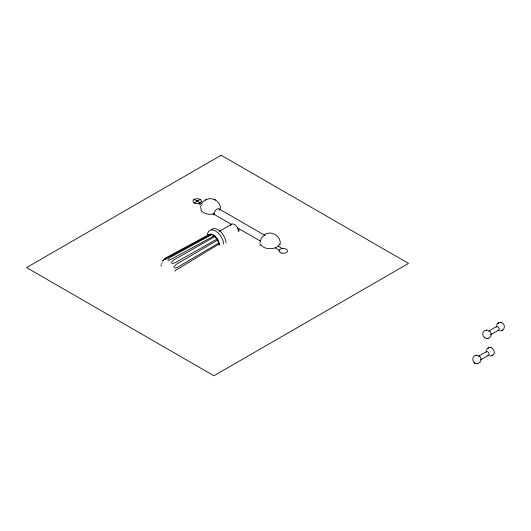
<?xml version="1.0" encoding="UTF-8"?>
<svg xmlns="http://www.w3.org/2000/svg" width="531" height="531" viewBox="0 0 531 531"><rect width="100%" height="100%" fill="white"/><g stroke="black" fill="none" stroke-linecap="round" stroke-linejoin="round"><path stroke-width="0.8" d="M161.019 266.124L161.178 264.604M259.925 242.939L259.971 242.129M173.677 266.794L176.405 264.285L217.869 239.906L217.279 238.89A1.991 1.188 60.5 0 1 215.334 236.414L217.338 238.864L175.449 262.599L171.891 263.721M162.891 260.568L165.539 258.013L209.553 234.244L211.444 234.171A1.991 1.162 61.7 0 1 210.734 235.014M164.663 259.546L166.482 257.449M280.089 244.658C281.742 236.209 270.797 229.624 264.106 235.027M167.829 260.137L168.3 258.989L169.827 257.621L212.227 234.33L214.531 235.704A1.991 1.181 61.3 0 1 212.247 234.383L211.511 234.191M200.36 207.415L200.565 206.34M171.135 262.785L173.451 260.13L215.334 236.368M208.092 235.472L209.433 234.357M481 360.436L479.924 362.374L477.714 363.569M491.102 335.346C488.055 344.055 477.256 332.997 486.19 330.222M161.809 263.608L162.227 262.699M486.144 350.433C490.631 341.44 499.844 355.491 489.761 356.002M496.253 325.344L497.859 323.24M211.411 234.178L168.5 257.269L165.406 259.48M162.459 261.186L163.641 260.11M217.869 239.906L219.223 243.902L175.615 270.359M202.968 201.906C205.782 198.833 210.581 197.751 214.391 199.503M174.765 271.089L175.555 270.398M168.699 260.635L214.551 235.671M499.863 330.913C504.968 331.629 506.143 323.313 501.052 322.582M497.846 323.246L499.359 322.589L501.164 322.602M497.64 323.392L498.051 323.107M502.426 330.322L502.83 330.036M487.531 348.475L487.943 348.197M492.317 355.405L492.728 355.12M194.207 202.888L200.167 199.444M219.389 231.277L231.589 224.235M237.881 230.879L239.315 230.049L237.908 229.239M488.613 331.132L496.585 326.532M490.664 334.815L498.835 330.096M478.504 356.215L486.476 351.615M480.562 359.899L488.732 355.186M205.331 200.014L205.855 199.769M206.42 199.503L206.831 199.311M498.257 322.987L498.669 322.802M501.808 330.627L502.213 330.435M488.155 348.077L488.56 347.885M491.699 355.71L492.111 355.524M219.223 243.902L219.409 245.209M476.081 355.305C470.625 356.122 472.544 365.003 477.827 363.549M486.323 330.196L487.876 330.229M487.597 338.526L487.929 338.466M476.221 355.285L478.013 355.372M486.071 330.242L486.409 330.182M475.968 355.332L476.3 355.266M491.062 347.692L490.724 347.626M174.115 267.916L175.535 267.989L177.56 267.246L219.071 242.846A1.991 1.188 59.5 0 1 217.896 239.893M474.92 363.164L475.331 363.35M214.955 199.769C218.241 201.349 220.465 204.873 220.531 208.51M213.98 199.311L215.473 200.014M219.037 208.909L264.923 235.406M201.289 201.74L202.643 202.523M278.251 246.172L282.28 248.501M193.523 198.979L202.357 204.077M198.382 203.506L201.707 205.424M275.231 247.877L279.22 250.174M213.104 213.801L231.562 224.46M237.244 227.739L260.681 241.266M474.302 362.759L474.714 363.045M484.816 337.962L484.405 337.676M214.504 235.711L215.301 236.428M209.44 234.304L209.473 234.35A1.991 1.162 61.7 0 0 210.322 234.961M260.024 244.705L260.17 245.495M230.62 225.423A5.987 3.458 60 0 1 235.339 225.044A5.987 3.458 60 0 1 238.817 231.868M260.562 240.875A4.215 2.436 -60 0 1 264.073 235.771M213.993 214.882A4.215 2.436 -60 0 1 216.243 209.606A4.215 2.436 -60 0 1 219.794 209.964M279.445 244.014A9.492 5.476 0 0 1 270.053 248.714A9.492 5.476 0 0 1 260.655 244.014M219.867 209.187A9.492 5.476 0 0 1 219.675 209.964M214.345 213.781A9.492 5.476 0 0 1 204.72 213.183A9.492 5.476 0 0 1 201.01 208.019M488.679 331.092A2.111 1.215 62.3 0 1 489.463 331.112A2.111 1.215 62.3 0 1 491.102 333.78M491.102 333.846A2.111 1.215 62.3 0 1 490.923 334.55M496.193 327.342A2.111 1.221 57.6 0 1 497.726 326.631A2.111 1.221 57.6 0 1 499.246 329.101A2.111 1.221 57.6 0 1 497.872 330.07M478.73 356.122A2.111 1.215 62.3 0 1 480.522 357.317A2.111 1.215 62.3 0 1 480.814 359.64M486.104 352.299A2.111 1.221 57.6 0 1 487.704 351.768A2.111 1.221 57.6 0 1 489.144 354.237A2.111 1.221 57.6 0 1 487.763 355.153M211.292 229.77A11.622 6.711 60 0 1 219.987 231.171A11.622 6.711 60 0 1 226.093 242.707M207.435 234.642A11.622 6.711 60 0 1 215.593 231.051A11.622 6.711 60 0 1 223.743 244.061M218.726 244.406A1.991 1.181 58.7 0 1 219.25 243.882M196.815 201.149L197.837 201.169L196.822 201.13M221.155 155.231L26.55 267.584L213.933 375.769L408.531 263.416L221.155 155.231M195.003 203.254A4.215 2.436 0 0 0 201.402 201.222A4.215 2.436 0 0 0 195.156 199.032A4.215 2.436 0 0 0 195.003 203.254M281.158 252.975A4.215 2.436 0 0 0 287.483 250.864A4.215 2.436 0 0 0 281.158 248.76A4.215 2.436 0 0 0 281.158 252.975"/></g></svg>
